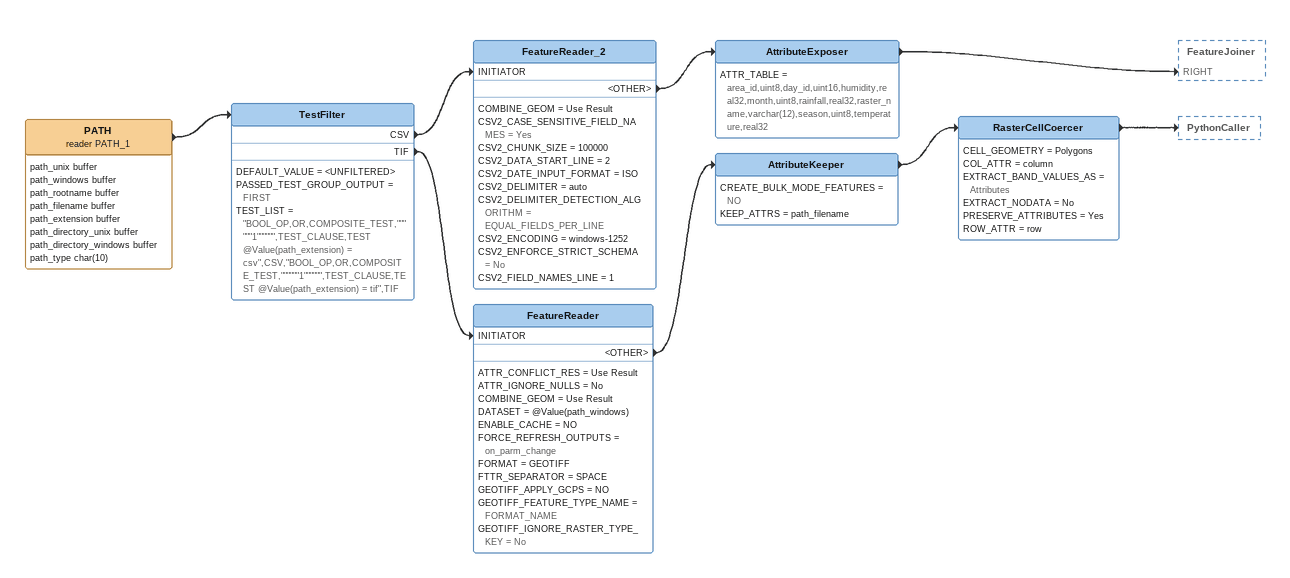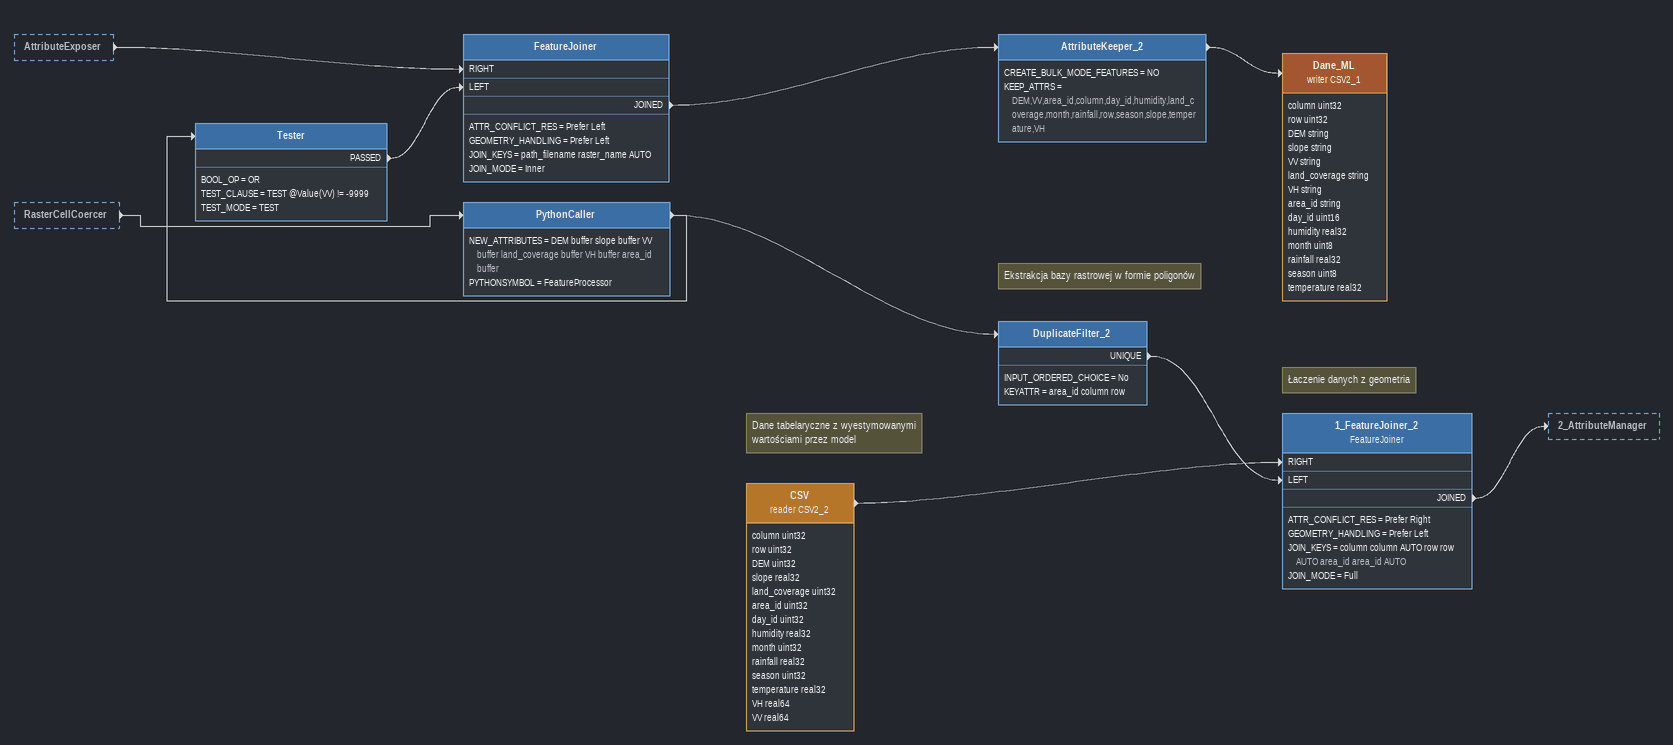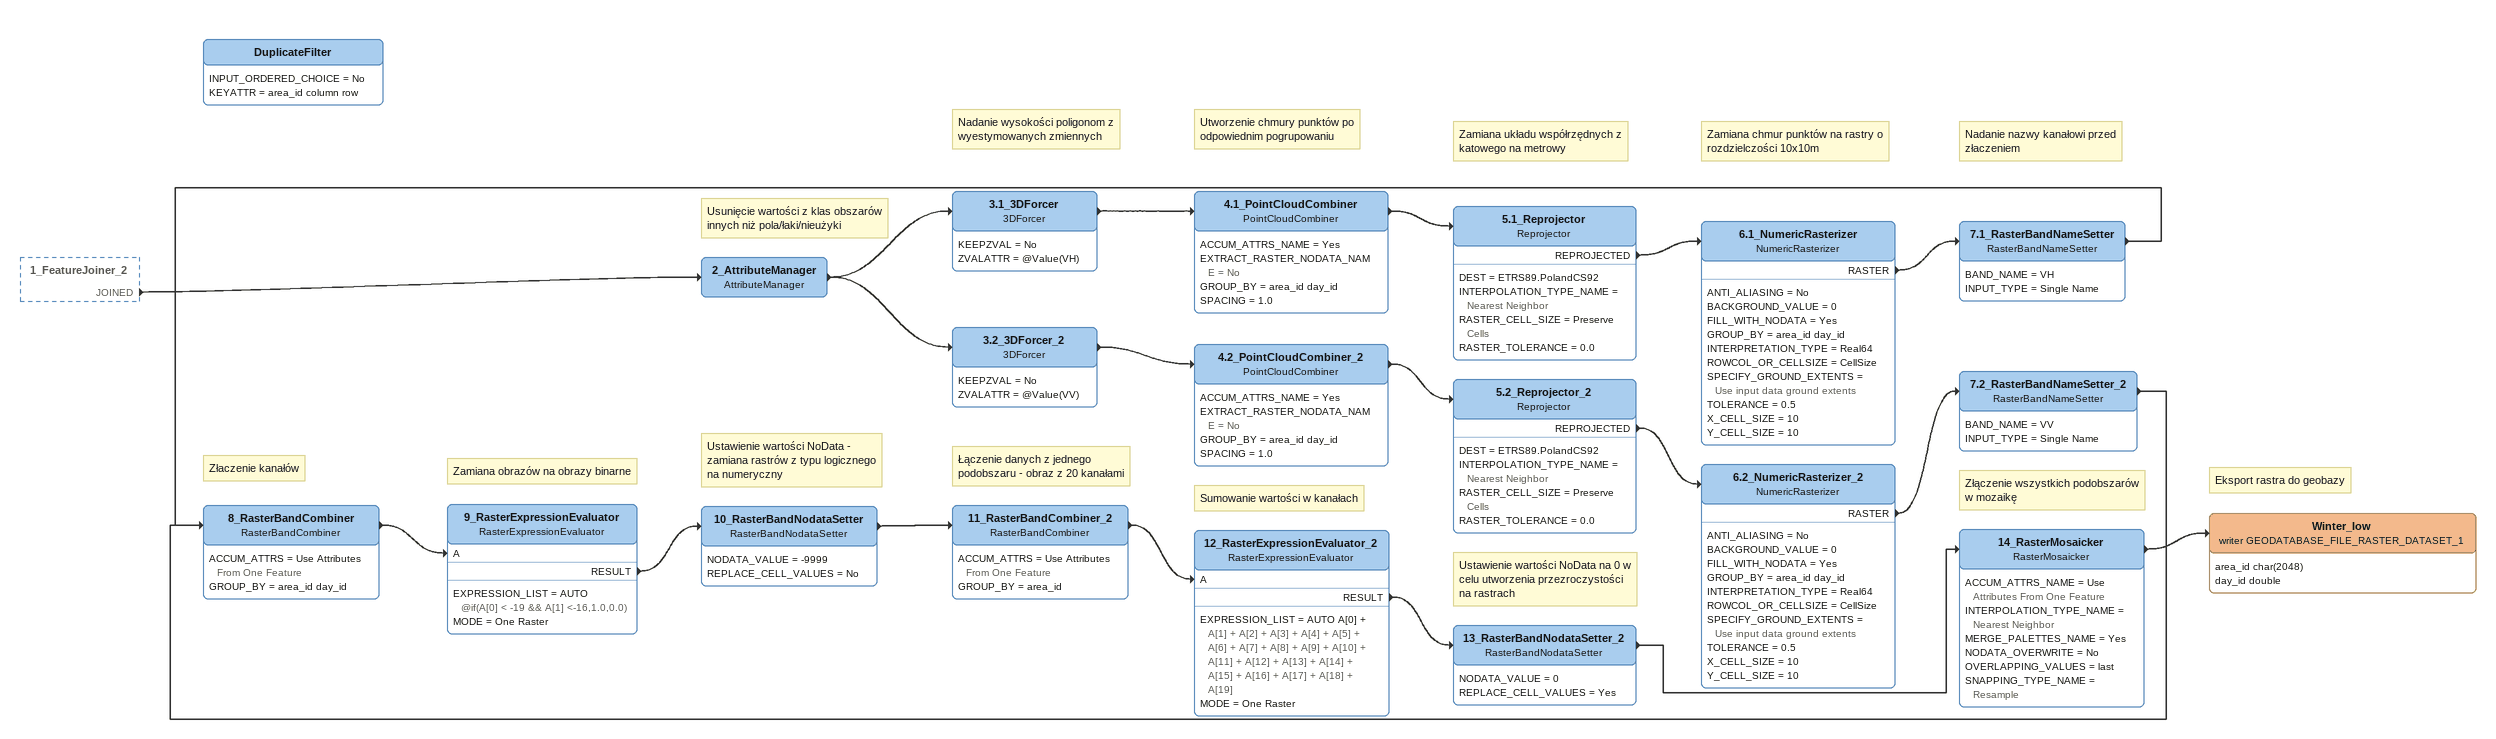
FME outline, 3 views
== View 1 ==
PATH (reader PATH_1)
    attributes: path_unix buffer, path_windows buffer, path_rootname buffer, path_filename buffer, path_extension buffer, path_directory_unix buffer, path_directory_windows buffer, path_type char(10)
    -> TestFilter
TestFilter
    DEFAULT_VALUE = <UNFILTERED>
    PASSED_TEST_GROUP_OUTPUT = FIRST
    TEST_LIST = "BOOL_OP,OR,COMPOSITE_TEST,""""""1"""""",TEST_CLAUSE,TEST @Value(path_extension) = csv",CSV,"BOOL_OP,OR,COMPOSITE_TEST,""""""1"""""",TEST_CLAUSE,TEST @Value(path_extension) = tif",TIF
    CSV -> FeatureReader_2 [INITIATOR]
    TIF -> FeatureReader [INITIATOR]
FeatureReader_2
    COMBINE_GEOM = Use Result
    CSV2_CASE_SENSITIVE_FIELD_NAMES = Yes
    CSV2_CHUNK_SIZE = 100000
    CSV2_DATA_START_LINE = 2
    CSV2_DATE_INPUT_FORMAT = ISO
    CSV2_DELIMITER = auto
    CSV2_DELIMITER_DETECTION_ALGORITHM = EQUAL_FIELDS_PER_LINE
    CSV2_ENCODING = windows-1252
    CSV2_ENFORCE_STRICT_SCHEMA = No
    CSV2_FIELD_NAMES_LINE = 1
    <OTHER> -> AttributeExposer
AttributeExposer
    ATTR_TABLE = area_id,uint8,day_id,uint16,humidity,real32,month,uint8,rainfall,real32,raster_name,varchar(12),season,uint8,temperature,real32
    -> FeatureJoiner [RIGHT]
FeatureReader
    ATTR_CONFLICT_RES = Use Result
    ATTR_IGNORE_NULLS = No
    COMBINE_GEOM = Use Result
    DATASET = @Value(path_windows)
    ENABLE_CACHE = NO
    FORCE_REFRESH_OUTPUTS = on_parm_change
    FORMAT = GEOTIFF
    FTTR_SEPARATOR = SPACE
    GEOTIFF_APPLY_GCPS = NO
    GEOTIFF_FEATURE_TYPE_NAME = FORMAT_NAME
    GEOTIFF_IGNORE_RASTER_TYPE_KEY = No
    <OTHER> -> AttributeKeeper
AttributeKeeper
    CREATE_BULK_MODE_FEATURES = NO
    KEEP_ATTRS = path_filename
    -> RasterCellCoercer
RasterCellCoercer
    CELL_GEOMETRY = Polygons
    COL_ATTR = column
    EXTRACT_BAND_VALUES_AS = Attributes
    EXTRACT_NODATA = No
    PRESERVE_ATTRIBUTES = Yes
    ROW_ATTR = row
    -> PythonCaller

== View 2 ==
AttributeExposer [outside]
    -> FeatureJoiner [RIGHT]
RasterCellCoercer [outside]
    -> PythonCaller
PythonCaller
    NEW_ATTRIBUTES = DEM buffer slope buffer VV buffer land_coverage buffer VH buffer area_id buffer
    PYTHONSYMBOL = FeatureProcessor
    -> Tester
    -> DuplicateFilter_2
Tester
    BOOL_OP = OR
    TEST_CLAUSE = TEST @Value(VV) != -9999
    TEST_MODE = TEST
    PASSED -> FeatureJoiner [LEFT]
FeatureJoiner
    ATTR_CONFLICT_RES = Prefer Left
    GEOMETRY_HANDLING = Prefer Left
    JOIN_KEYS = path_filename raster_name AUTO
    JOIN_MODE = Inner
    JOINED -> AttributeKeeper_2
AttributeKeeper_2
    CREATE_BULK_MODE_FEATURES = NO
    KEEP_ATTRS = DEM,VV,area_id,column,day_id,humidity,land_coverage,month,rainfall,row,season,slope,temperature,VH
    -> Dane_ML (writer CSV2_1)
Dane_ML (writer CSV2_1)
    attributes: column uint32, row uint32, DEM string, slope string, VV string, land_coverage string, VH string, area_id string, day_id uint16, humidity real32, month uint8, rainfall real32, season uint8, temperature real32
Note: Ekstrakcja bazy rastrowej w formie poligonów
DuplicateFilter_2
    INPUT_ORDERED_CHOICE = No
    KEYATTR = area_id column row
    UNIQUE -> 1_FeatureJoiner_2 [LEFT]
Note: Dane tabelaryczne z wyestymowanymi wartościami przez model
CSV (reader CSV2_2)
    attributes: column uint32, row uint32, DEM uint32, slope real32, land_coverage uint32, area_id uint32, day_id uint32, humidity real32, month uint32, rainfall real32, season uint32, temperature real32, VH real64, VV real64
    -> 1_FeatureJoiner_2 [RIGHT]
Note: Łaczenie danych z geometria
1_FeatureJoiner_2: FeatureJoiner
    ATTR_CONFLICT_RES = Prefer Right
    GEOMETRY_HANDLING = Prefer Left
    JOIN_KEYS = column column AUTO row row AUTO area_id area_id AUTO
    JOIN_MODE = Full
    JOINED -> 2_AttributeManager

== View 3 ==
1_FeatureJoiner_2 [outside]
    JOINED -> 2_AttributeManager
Note: Usunięcie wartości z klas obszarów innych niż pola/łaki/nieużyki
2_AttributeManager: AttributeManager
    -> 3.1_3DForcer
    -> 3.2_3DForcer_2
Note: Nadanie wysokości poligonom z wyestymowanych zmiennych
3.1_3DForcer: 3DForcer
    KEEPZVAL = No
    ZVALATTR = @Value(VH)
    -> 4.1_PointCloudCombiner
Note: Utworzenie chmury punktów po odpowiednim pogrupowaniu
4.1_PointCloudCombiner: PointCloudCombiner
    ACCUM_ATTRS_NAME = Yes
    EXTRACT_RASTER_NODATA_NAME = No
    GROUP_BY = area_id day_id
    SPACING = 1.0
    -> 5.1_Reprojector
Note: Zamiana układu współrzędnych z katowego na metrowy
5.1_Reprojector: Reprojector
    DEST = ETRS89.PolandCS92
    INTERPOLATION_TYPE_NAME = Nearest Neighbor
    RASTER_CELL_SIZE = Preserve Cells
    RASTER_TOLERANCE = 0.0
    REPROJECTED -> 6.1_NumericRasterizer
Note: Zamiana chmur punktów na rastry o rozdzielczości 10x10m
6.1_NumericRasterizer: NumericRasterizer
    ANTI_ALIASING = No
    BACKGROUND_VALUE = 0
    FILL_WITH_NODATA = Yes
    GROUP_BY = area_id day_id
    INTERPRETATION_TYPE = Real64
    ROWCOL_OR_CELLSIZE = CellSize
    SPECIFY_GROUND_EXTENTS = Use input data ground extents
    TOLERANCE = 0.5
    X_CELL_SIZE = 10
    Y_CELL_SIZE = 10
    RASTER -> 7.1_RasterBandNameSetter
Note: Nadanie nazwy kanałowi przed złaczeniem
7.1_RasterBandNameSetter: RasterBandNameSetter
    BAND_NAME = VH
    INPUT_TYPE = Single Name
    -> 8_RasterBandCombiner
3.2_3DForcer_2: 3DForcer
    KEEPZVAL = No
    ZVALATTR = @Value(VV)
    -> 4.2_PointCloudCombiner_2
4.2_PointCloudCombiner_2: PointCloudCombiner
    ACCUM_ATTRS_NAME = Yes
    EXTRACT_RASTER_NODATA_NAME = No
    GROUP_BY = area_id day_id
    SPACING = 1.0
    -> 5.2_Reprojector_2
5.2_Reprojector_2: Reprojector
    DEST = ETRS89.PolandCS92
    INTERPOLATION_TYPE_NAME = Nearest Neighbor
    RASTER_CELL_SIZE = Preserve Cells
    RASTER_TOLERANCE = 0.0
    REPROJECTED -> 6.2_NumericRasterizer_2
6.2_NumericRasterizer_2: NumericRasterizer
    ANTI_ALIASING = No
    BACKGROUND_VALUE = 0
    FILL_WITH_NODATA = Yes
    GROUP_BY = area_id day_id
    INTERPRETATION_TYPE = Real64
    ROWCOL_OR_CELLSIZE = CellSize
    SPECIFY_GROUND_EXTENTS = Use input data ground extents
    TOLERANCE = 0.5
    X_CELL_SIZE = 10
    Y_CELL_SIZE = 10
    RASTER -> 7.2_RasterBandNameSetter_2
7.2_RasterBandNameSetter_2: RasterBandNameSetter
    BAND_NAME = VV
    INPUT_TYPE = Single Name
    -> 8_RasterBandCombiner
Note: Złaczenie kanałów
8_RasterBandCombiner: RasterBandCombiner
    ACCUM_ATTRS = Use Attributes From One Feature
    GROUP_BY = area_id day_id
    -> 9_RasterExpressionEvaluator [A]
Note: Zamiana obrazów na obrazy binarne
9_RasterExpressionEvaluator: RasterExpressionEvaluator
    EXPRESSION_LIST = AUTO @if(A[0] < -19 && A[1] <-16,1.0,0.0)
    MODE = One Raster
    RESULT -> 10_RasterBandNodataSetter
Note: Ustawienie wartości NoData - zamiana rastrów z typu logicznego na numeryczny
10_RasterBandNodataSetter: RasterBandNodataSetter
    NODATA_VALUE = -9999
    REPLACE_CELL_VALUES = No
    -> 11_RasterBandCombiner_2
Note: Łączenie danych z jednego podobszaru - obraz z 20 kanałami
11_RasterBandCombiner_2: RasterBandCombiner
    ACCUM_ATTRS = Use Attributes From One Feature
    GROUP_BY = area_id
    -> 12_RasterExpressionEvaluator_2 [A]
Note: Sumowanie wartości w kanałach
12_RasterExpressionEvaluator_2: RasterExpressionEvaluator
    EXPRESSION_LIST = AUTO A[0] + A[1] + A[2] + A[3] + A[4] + A[5] + A[6] + A[7] + A[8] + A[9] + A[10] + A[11] + A[12] + A[13] + A[14] + A[15] + A[16] + A[17] + A[18] + A[19]
    MODE = One Raster
    RESULT -> 13_RasterBandNodataSetter_2
Note: Ustawienie wartości NoData na 0 w celu utworzenia przezroczystości na rastrach
13_RasterBandNodataSetter_2: RasterBandNodataSetter
    NODATA_VALUE = 0
    REPLACE_CELL_VALUES = Yes
    -> 14_RasterMosaicker
Note: Złączenie wszystkich podobszarów w mozaikę
14_RasterMosaicker: RasterMosaicker
    ACCUM_ATTRS_NAME = Use Attributes From One Feature
    INTERPOLATION_TYPE_NAME = Nearest Neighbor
    MERGE_PALETTES_NAME = Yes
    NODATA_OVERWRITE = No
    OVERLAPPING_VALUES = last
    SNAPPING_TYPE_NAME = Resample
    -> Winter_low (writer GEODATABASE_FILE_RASTER_DATASET_1)
Note: Eksport rastra do geobazy
Winter_low (writer GEODATABASE_FILE_RASTER_DATASET_1)
    attributes: area_id char(2048), day_id double
DuplicateFilter
    INPUT_ORDERED_CHOICE = No
    KEYATTR = area_id column row
